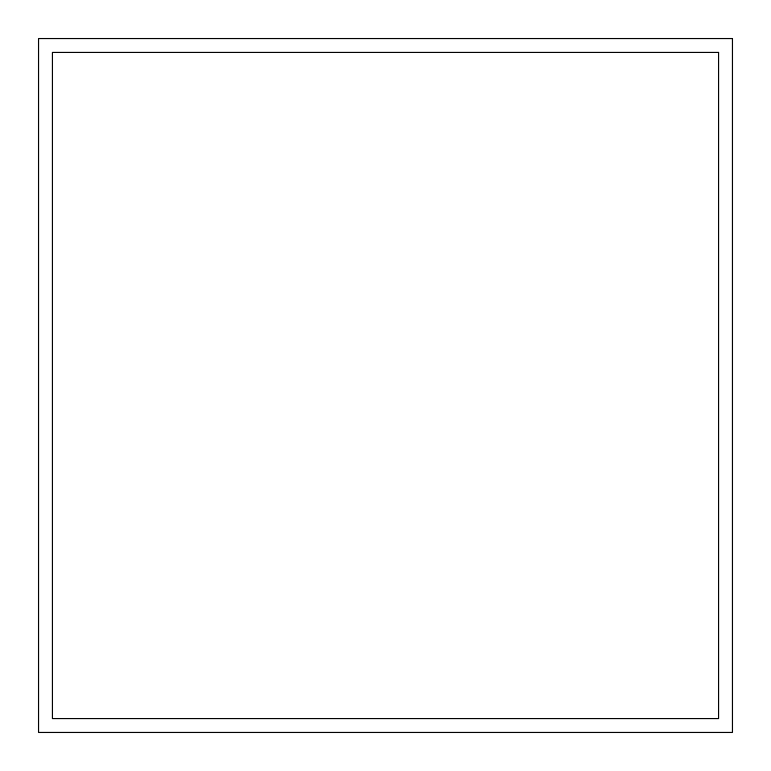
<?xml version="1.0" encoding="UTF-8"?>
<svg xmlns="http://www.w3.org/2000/svg" width="771" height="771" viewBox="0 0 771 771"><rect width="100%" height="100%" fill="white"/><g stroke="black" fill="none" stroke-linecap="round" stroke-linejoin="round"><path stroke-width="1.16" d="M732.45 38.55L38.55 38.55L38.55 732.45L732.45 732.45L732.45 38.55M718.572 52.428L52.428 52.428L52.428 718.572L718.572 718.572L718.572 52.428"/></g></svg>
